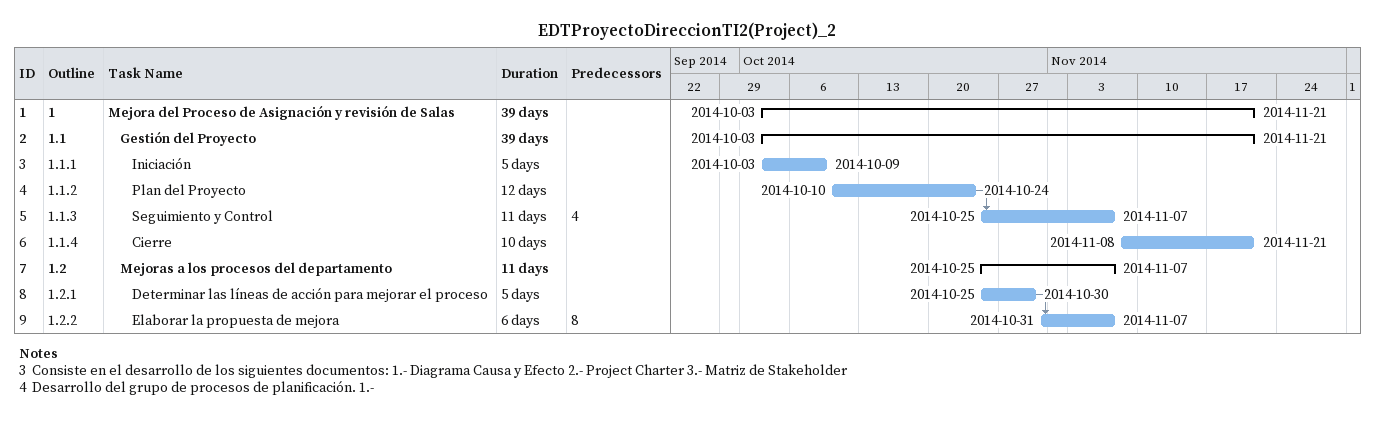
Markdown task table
EDTProyectoDireccionTI2(Project)_2

| ID | WBS | Task | Duration | Start | Finish | Predecessors |
|---|---|---|---|---|---|---|
| 1 | 1 | **Mejora del Proceso de Asignación y revisión de Salas** | 39d | 2014-10-03 | 2014-11-21 |  |
| 2 | 1.1 | **Gestión del Proyecto** | 39d | 2014-10-03 | 2014-11-21 |  |
| 3 | 1.1.1 | Iniciación | 5d | 2014-10-03 | 2014-10-09 |  |
| 4 | 1.1.2 | Plan del Proyecto | 12d | 2014-10-10 | 2014-10-24 |  |
| 5 | 1.1.3 | Seguimiento y Control | 11d | 2014-10-25 | 2014-11-07 | 4 |
| 6 | 1.1.4 | Cierre | 10d | 2014-11-08 | 2014-11-21 |  |
| 7 | 1.2 | **Mejoras a los procesos del departamento** | 11d | 2014-10-25 | 2014-11-07 |  |
| 8 | 1.2.1 | Determinar las líneas de acción para mejorar el proceso | 5d | 2014-10-25 | 2014-10-30 |  |
| 9 | 1.2.2 | Elaborar la propuesta de mejora | 6d | 2014-10-31 | 2014-11-07 | 8 |

Notes
- 3: Consiste en el desarrollo de los siguientes documentos: 1.- Diagrama Causa y Efecto 2.- Project Charter 3.- Matriz de Stakeholder
- 4: Desarrollo del grupo de procesos de planificación. 1.-
